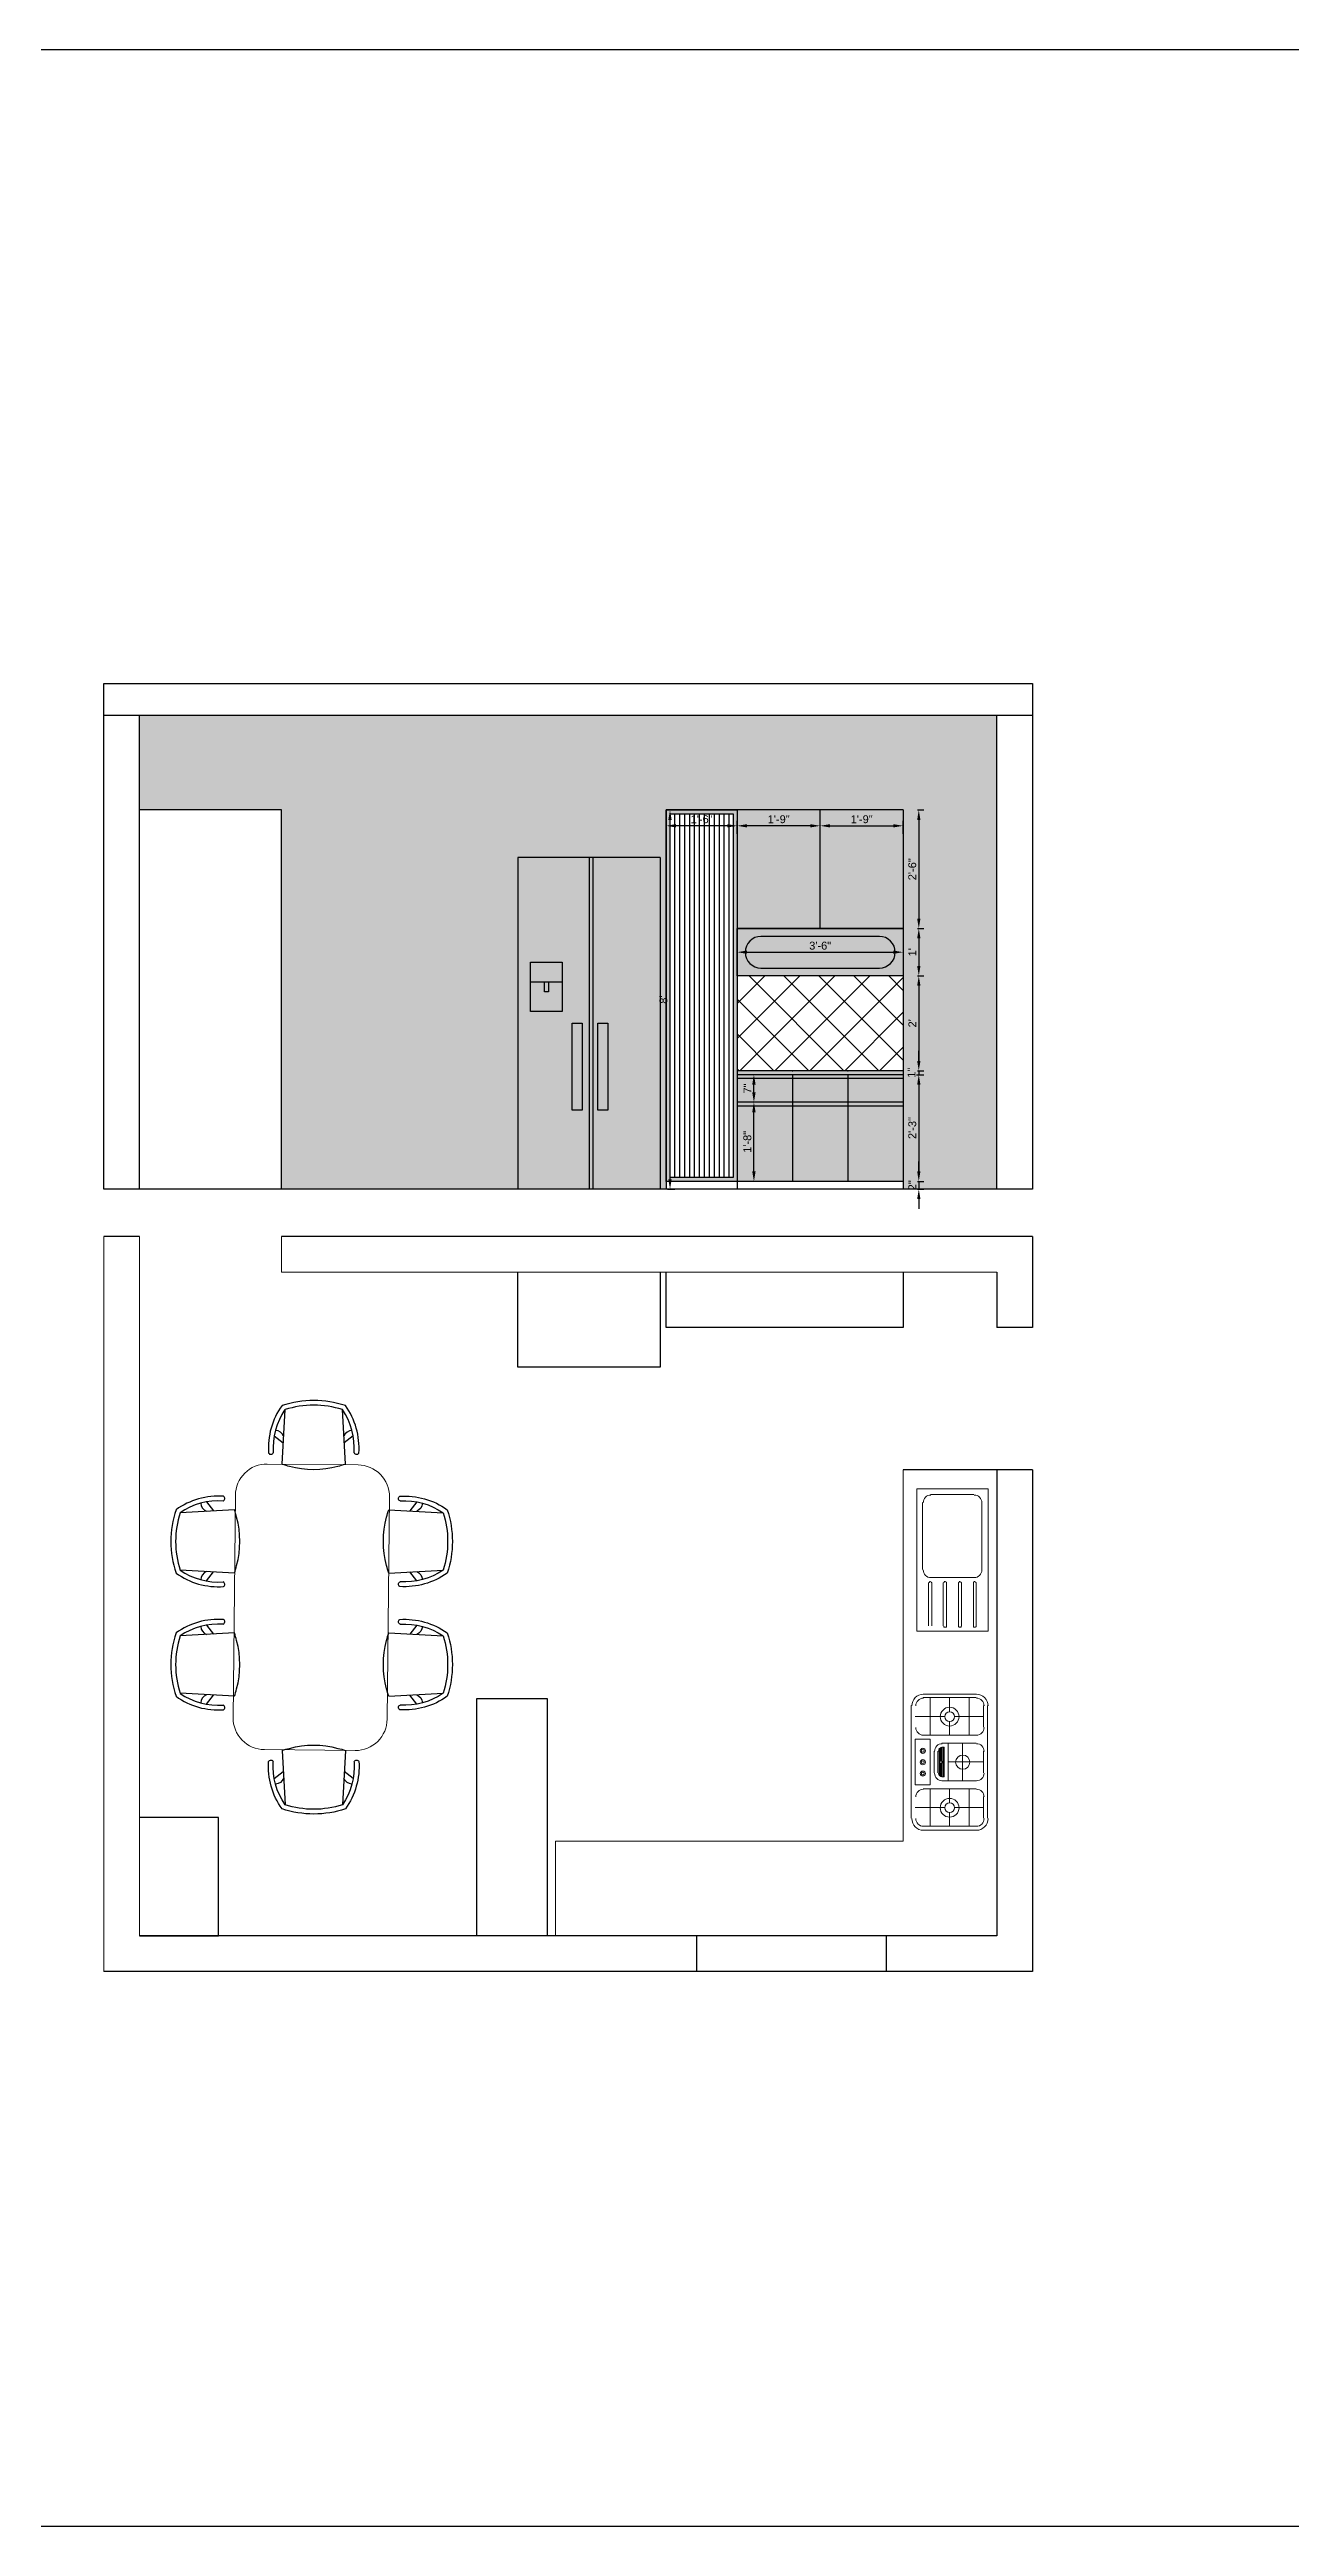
# Model space of a CAD drawing. Header units: inches. Extents: x 213 to 17763, y -4830 to 1802.
# Drawn here: x 16514 to 16828, y -2412 to -1784 of the extents above; entities that cross this region are included whole.
import ezdxf

# ---------------------------------------------------------------- set-up
doc = ezdxf.new("R2010")
doc.units = ezdxf.units.IN
doc.header["$MEASUREMENT"] = 0
doc.linetypes.add('ACAD_ISO02W100', pattern=[15, 12, -3])
doc.linetypes.add('AUDIT_D_060311083008-3', pattern=[0])
doc.layers.add('FUR', color=42, linetype='Continuous')
doc.layers.add('IEL-HATCH-002', color=7, linetype='Continuous')
doc.layers.add('PDF_Furniture', color=7, linetype='Continuous', true_color=0xdd8a6d)
doc.layers.add('PDF_SANITARY', color=7, linetype='Continuous', true_color=0x7f7f7f)
doc.layers.add('ROD', color=7, linetype='Continuous', lineweight=9)
doc.styles.get("Standard").update_dxf_attribs({"font": 'arial.ttf'})
doc.dimstyles.new('ISO-25', dxfattribs={"dimtxt": 4.5, "dimasz": 2.5, "dimexe": 1.25, "dimexo": 0.625, "dimtad": 1, "dimdec": 0, "dimlunit": 4, "dimtxsty": 'Standard', "dimcen": 2.5, "dimadec": 0, "dimazin": 0, "dimtfac": 1, "dimtdec": 0, "dimtmove": 0, "dimatfit": 3, "dimfxl": 1, "dimarcsym": 0})

# ---------------------------------------------------------------- blocks, each defined once
blk = doc.blocks.new('9iuygtfdx')
at = {"layer": 'PDF_SANITARY', "color": 254, "lineweight": 5}
for points in [[(8772.87, 1160.05), (8772.87, 1146.65)], [(8773.73, 1160.05), (8773.73, 1146.65)], [(8804.29, 1162.93), (8775.75, 1162.93)], [(8781.23, 1161.93), (8775.75, 1161.93)], [(8778.49, 1161.93), (8778.49, 1154.58)], [(8783.24, 1160.05), (8783.24, 1146.65)], [(8785.26, 1160.05), (8785.26, 1151.4)], [(8792.76, 1161.93), (8787.28, 1161.93)], [(8790.02, 1161.93), (8790.02, 1152.99)], [(8794.77, 1160.05), (8794.77, 1151.4)], [(8796.79, 1160.05), (8796.79, 1146.65)], [(8804.29, 1161.93), (8798.81, 1161.93)], [(8801.55, 1161.93), (8801.55, 1154.58)], [(8806.3, 1160.05), (8806.3, 1146.65)], [(8807.31, 1160.05), (8807.31, 1146.65)], [(8783.24, 1158.32), (8773.73, 1158.32)], [(8794.77, 1156.59), (8785.26, 1156.59)], [(8796.79, 1158.32), (8806.3, 1158.32)], [(8773.73, 1153.28), (8777.34, 1153.28)], [(8783.24, 1148.38), (8773.73, 1148.38)], [(8778.49, 1152.13), (8778.49, 1144.63)], [(8779.79, 1153.28), (8783.24, 1153.28)], [(8794.77, 1152.99), (8785.26, 1152.99)], [(8793.77, 1151.69), (8786.27, 1151.69)], [(8789.73, 1151.12), (8786.27, 1151.12)], [(8789.73, 1150.97), (8786.42, 1150.97)], [(8793.48, 1150.68), (8786.56, 1150.68)], [(8792.76, 1150.4), (8787.28, 1150.4)], [(8792.76, 1149.39), (8787.28, 1149.39)], [(8793.77, 1151.12), (8790.45, 1151.12)], [(8793.62, 1150.97), (8790.45, 1150.97)], [(8800.4, 1153.28), (8796.79, 1153.28)], [(8796.79, 1148.38), (8806.3, 1148.38)], [(8801.55, 1152.13), (8801.55, 1144.63)], [(8806.3, 1153.28), (8802.7, 1153.28)], [(8804.29, 1143.62), (8775.75, 1143.62)]]:
    blk.add_lwpolyline(points, dxfattribs=at)
for points in [[(8784.25, 1144.63), (8795.78, 1144.63), (8795.78, 1148.38), (8784.25, 1148.38)], [(8786.27, 1151.98), (8793.77, 1151.98), (8793.77, 1151.4), (8786.27, 1151.4)]]:
    blk.add_lwpolyline(points, close=True, dxfattribs=at)
for centre, radius in [((8778.56, 1153.35), 2.38), ((8778.56, 1153.35), 1.23), ((8790.09, 1156.67), 1.8), ((8801.62, 1153.35), 2.38), ((8801.62, 1153.35), 1.23), ((8790.09, 1151.19), 0.36), ((8787.21, 1146.58), 0.649), ((8787.21, 1146.58), 0.36), ((8790.09, 1146.58), 0.649), ((8790.09, 1146.58), 0.36), ((8792.97, 1146.58), 0.649), ((8792.97, 1146.58), 0.36)]:
    blk.add_circle(centre, radius, dxfattribs=at)
for centre, radius, start, end in [((8775.82, 1160.12), 2.95, 89.99999, 180.00001), ((8775.82, 1160.12), 1.95, 90.00002, 179.99998), ((8781.3, 1160.12), 1.95, 0.00002, 89.99998), ((8787.35, 1160.12), 1.95, 90.00002, 179.99998), ((8792.83, 1160.12), 1.95, 0.00002, 89.99998), ((8798.88, 1160.12), 1.95, 90.00002, 179.99998), ((8804.36, 1160.12), 2.95, 359.99999, 90.00001), ((8804.36, 1160.12), 1.95, 0.00002, 89.99998), ((8787.35, 1151.48), 1.95, 180.00002, 269.99998), ((8787.35, 1151.48), 0.937, 180.00001, 269.99999), ((8792.83, 1151.48), 0.937, 270.00001, 359.99999), ((8792.83, 1151.48), 1.95, 270.00002, 359.99998), ((8775.82, 1146.72), 2.95, 179.99999, 270.00001), ((8775.82, 1146.72), 1.95, 180.00002, 269.99998), ((8781.3, 1146.72), 1.95, 270.00002, 359.99998), ((8798.88, 1146.72), 1.95, 180.00002, 269.99998), ((8804.36, 1146.72), 2.95, 269.99999, 0.00001), ((8804.36, 1146.72), 1.95, 270.00002, 359.99998)]:
    blk.add_arc(centre, radius, start, end, dxfattribs=at)
blk = doc.blocks.new('*D1090')
at = {"color": 0, "linetype": 'ACAD_ISO02W100', "lineweight": -2, "transparency": 16777216}
for p, q in [((16688.27, -1983), (16688.27, -1979.75)), ((16709.27, -1983), (16709.27, -1979.75))]:
    blk.add_line(p, q, dxfattribs=at)
at = {"color": 0, "linetype": 'AUDIT_D_060311083008-3', "lineweight": -2, "transparency": 16777216}
blk.add_line((16706.77, -1981), (16690.77, -1981), dxfattribs=at)
at = {"color": 0, "transparency": 16777216}
for points in [[(16690.77, -1980.58), (16690.77, -1981.42), (16688.27, -1981)], [(16706.77, -1980.58), (16706.77, -1981.42), (16709.27, -1981)]]:
    blk.add_solid(points, dxfattribs=at)
at = {"layer": 'Defpoints', "color": 0, "transparency": 16777216}
for p in [(16688.27, -1981), (16688.27, -1986.99), (16709.27, -1986.99)]:
    blk.add_point(p, dxfattribs=at)
at = {"color": 0, "lineweight": 5, "transparency": 16777216, "insert": (16698.77, -1979.35), "char_height": 2, "attachment_point": 5}
blk.add_mtext('1\'-9"', dxfattribs=at)
blk = doc.blocks.new('*D1091')
at = {"color": 0, "linetype": 'ACAD_ISO02W100', "lineweight": -2, "transparency": 16777216}
for p, q in [((16709.27, -1983), (16709.27, -1979.75)), ((16730.27, -1983), (16730.27, -1979.75))]:
    blk.add_line(p, q, dxfattribs=at)
at = {"color": 0, "linetype": 'AUDIT_D_060311083008-3', "lineweight": -2, "transparency": 16777216}
blk.add_line((16711.77, -1981), (16727.77, -1981), dxfattribs=at)
at = {"color": 0, "transparency": 16777216}
for points in [[(16711.77, -1980.58), (16711.77, -1981.42), (16709.27, -1981)], [(16727.77, -1980.58), (16727.77, -1981.42), (16730.27, -1981)]]:
    blk.add_solid(points, dxfattribs=at)
at = {"layer": 'Defpoints', "color": 0, "transparency": 16777216}
for p in [(16730.27, -1981), (16709.27, -1986.99), (16730.27, -1986.99)]:
    blk.add_point(p, dxfattribs=at)
at = {"color": 0, "lineweight": 5, "transparency": 16777216, "insert": (16719.77, -1979.35), "char_height": 2, "attachment_point": 5}
blk.add_mtext('1\'-9"', dxfattribs=at)
blk = doc.blocks.new('*D1092')
at = {"color": 0, "linetype": 'ACAD_ISO02W100', "lineweight": -2, "transparency": 16777216}
for p, q in [((16733.89, -1977), (16735.47, -1977)), ((16733.89, -2007), (16735.47, -2007))]:
    blk.add_line(p, q, dxfattribs=at)
at = {"color": 0, "linetype": 'AUDIT_D_060311083008-3', "lineweight": -2, "transparency": 16777216}
blk.add_line((16734.22, -1979.5), (16734.22, -2004.5), dxfattribs=at)
at = {"color": 0, "transparency": 16777216}
for points in [[(16733.81, -1979.5), (16734.64, -1979.5), (16734.22, -1977)], [(16733.81, -2004.5), (16734.64, -2004.5), (16734.22, -2007)]]:
    blk.add_solid(points, dxfattribs=at)
at = {"layer": 'Defpoints', "color": 0, "transparency": 16777216}
for p in [(16733.27, -1977), (16733.27, -2007), (16734.22, -2007)]:
    blk.add_point(p, dxfattribs=at)
at = {"color": 0, "lineweight": 5, "transparency": 16777216, "insert": (16732.58, -1992), "char_height": 2, "attachment_point": 5, "rotation": 90}
blk.add_mtext('2\'-6"', dxfattribs=at)
blk = doc.blocks.new('*D1093')
at = {"color": 0, "linetype": 'ACAD_ISO02W100', "lineweight": -2, "transparency": 16777216}
for p, q in [((16733.89, -2007), (16735.47, -2007)), ((16733.89, -2019), (16735.47, -2019))]:
    blk.add_line(p, q, dxfattribs=at)
at = {"color": 0, "linetype": 'AUDIT_D_060311083008-3', "lineweight": -2, "transparency": 16777216}
blk.add_line((16734.22, -2009.5), (16734.22, -2016.5), dxfattribs=at)
at = {"color": 0, "transparency": 16777216}
for points in [[(16733.81, -2009.5), (16734.64, -2009.5), (16734.22, -2007)], [(16733.81, -2016.5), (16734.64, -2016.5), (16734.22, -2019)]]:
    blk.add_solid(points, dxfattribs=at)
at = {"layer": 'Defpoints', "color": 0, "transparency": 16777216}
for p in [(16733.27, -2007), (16733.27, -2019), (16734.22, -2019)]:
    blk.add_point(p, dxfattribs=at)
at = {"color": 0, "lineweight": 5, "transparency": 16777216, "insert": (16732.59, -2013), "char_height": 2, "attachment_point": 5, "rotation": 90}
blk.add_mtext("1'", dxfattribs=at)
blk = doc.blocks.new('*D1094')
at = {"color": 0, "linetype": 'ACAD_ISO02W100', "lineweight": -2, "transparency": 16777216}
for p, q in [((16733.89, -2019), (16735.47, -2019)), ((16733.89, -2043), (16735.47, -2043))]:
    blk.add_line(p, q, dxfattribs=at)
at = {"color": 0, "linetype": 'AUDIT_D_060311083008-3', "lineweight": -2, "transparency": 16777216}
blk.add_line((16734.22, -2021.5), (16734.22, -2040.5), dxfattribs=at)
at = {"color": 0, "transparency": 16777216}
for points in [[(16733.81, -2021.5), (16734.64, -2021.5), (16734.22, -2019)], [(16733.81, -2040.5), (16734.64, -2040.5), (16734.22, -2043)]]:
    blk.add_solid(points, dxfattribs=at)
at = {"layer": 'Defpoints', "color": 0, "transparency": 16777216}
for p in [(16733.27, -2019), (16733.27, -2043), (16734.22, -2043)]:
    blk.add_point(p, dxfattribs=at)
at = {"color": 0, "lineweight": 5, "transparency": 16777216, "insert": (16732.59, -2031), "char_height": 2, "attachment_point": 5, "rotation": 90}
blk.add_mtext("2'", dxfattribs=at)
blk = doc.blocks.new('*D1095')
at = {"color": 0, "linetype": 'ACAD_ISO02W100', "lineweight": -2, "transparency": 16777216}
for p, q in [((16733.63, -2044), (16735.47, -2044)), ((16733.89, -2043), (16735.47, -2043))]:
    blk.add_line(p, q, dxfattribs=at)
at = {"color": 0, "linetype": 'AUDIT_D_060311083008-3', "lineweight": -2, "transparency": 16777216}
for p, q in [((16734.22, -2040.5), (16734.22, -2038)), ((16734.22, -2043), (16734.22, -2044)), ((16734.22, -2046.5), (16734.22, -2049))]:
    blk.add_line(p, q, dxfattribs=at)
at = {"color": 0, "transparency": 16777216}
for points in [[(16733.81, -2040.5), (16734.64, -2040.5), (16734.22, -2043)], [(16733.81, -2046.5), (16734.64, -2046.5), (16734.22, -2044)]]:
    blk.add_solid(points, dxfattribs=at)
at = {"layer": 'Defpoints', "color": 0, "transparency": 16777216}
for p in [(16733, -2044), (16733.27, -2043), (16734.22, -2044)]:
    blk.add_point(p, dxfattribs=at)
at = {"color": 0, "lineweight": 5, "transparency": 16777216, "insert": (16732.37, -2043.5), "char_height": 2, "attachment_point": 5, "rotation": 90}
blk.add_mtext('1"', dxfattribs=at)
blk = doc.blocks.new('*D1096')
at = {"color": 0, "linetype": 'ACAD_ISO02W100', "lineweight": -2, "transparency": 16777216}
for p, q in [((16733.63, -2044), (16735.47, -2044)), ((16733.89, -2071), (16735.47, -2071))]:
    blk.add_line(p, q, dxfattribs=at)
at = {"color": 0, "linetype": 'AUDIT_D_060311083008-3', "lineweight": -2, "transparency": 16777216}
blk.add_line((16734.22, -2046.5), (16734.22, -2068.5), dxfattribs=at)
at = {"color": 0, "transparency": 16777216}
for points in [[(16733.81, -2046.5), (16734.64, -2046.5), (16734.22, -2044)], [(16733.81, -2068.5), (16734.64, -2068.5), (16734.22, -2071)]]:
    blk.add_solid(points, dxfattribs=at)
at = {"layer": 'Defpoints', "color": 0, "transparency": 16777216}
for p in [(16733, -2044), (16733.27, -2071), (16734.22, -2071)]:
    blk.add_point(p, dxfattribs=at)
at = {"color": 0, "lineweight": 5, "transparency": 16777216, "insert": (16732.58, -2057.5), "char_height": 2, "attachment_point": 5, "rotation": 90}
blk.add_mtext('2\'-3"', dxfattribs=at)
blk = doc.blocks.new('*D1097')
at = {"color": 0, "linetype": 'AUDIT_D_060311083008-3', "lineweight": -2, "transparency": 16777216}
for p, q in [((16734.22, -2068.5), (16734.22, -2066)), ((16734.22, -2071), (16734.22, -2073)), ((16734.22, -2075.5), (16734.22, -2078))]:
    blk.add_line(p, q, dxfattribs=at)
at = {"color": 0, "linetype": 'ACAD_ISO02W100', "lineweight": -2, "transparency": 16777216}
for p, q in [((16733.89, -2071), (16735.47, -2071)), ((16733.89, -2073), (16735.47, -2073))]:
    blk.add_line(p, q, dxfattribs=at)
at = {"color": 0, "transparency": 16777216}
for points in [[(16733.81, -2068.5), (16734.64, -2068.5), (16734.22, -2071)], [(16733.81, -2075.5), (16734.64, -2075.5), (16734.22, -2073)]]:
    blk.add_solid(points, dxfattribs=at)
at = {"layer": 'Defpoints', "color": 0, "transparency": 16777216}
for p in [(16733.27, -2071), (16733.27, -2073), (16734.22, -2073)]:
    blk.add_point(p, dxfattribs=at)
at = {"color": 0, "lineweight": 5, "transparency": 16777216, "insert": (16732.59, -2072), "char_height": 2, "attachment_point": 5, "rotation": 90}
blk.add_mtext('2"', dxfattribs=at)
blk = doc.blocks.new('*D1098')
at = {"color": 0, "linetype": 'ACAD_ISO02W100', "lineweight": -2, "transparency": 16777216}
for p, q in [((16670.27, -1983), (16670.27, -1979.75)), ((16688.27, -1981), (16688.27, -1979.75))]:
    blk.add_line(p, q, dxfattribs=at)
at = {"color": 0, "linetype": 'AUDIT_D_060311083008-3', "lineweight": -2, "transparency": 16777216}
blk.add_line((16685.77, -1981), (16672.77, -1981), dxfattribs=at)
at = {"color": 0, "transparency": 16777216}
for points in [[(16672.77, -1980.58), (16672.77, -1981.42), (16670.27, -1981)], [(16685.77, -1980.58), (16685.77, -1981.42), (16688.27, -1981)]]:
    blk.add_solid(points, dxfattribs=at)
at = {"layer": 'Defpoints', "color": 0, "transparency": 16777216}
for p in [(16670.27, -1981), (16670.27, -1986.99), (16688.27, -1981.37)]:
    blk.add_point(p, dxfattribs=at)
at = {"color": 0, "lineweight": 5, "transparency": 16777216, "insert": (16679.27, -1979.35), "char_height": 2, "attachment_point": 5}
blk.add_mtext('1\'-6"', dxfattribs=at)
blk = doc.blocks.new('*D1099')
at = {"color": 0, "linetype": 'ACAD_ISO02W100', "lineweight": -2, "transparency": 16777216}
for p, q in [((16694.5, -2051), (16691.25, -2051)), ((16694.5, -2071), (16691.25, -2071))]:
    blk.add_line(p, q, dxfattribs=at)
at = {"color": 0, "linetype": 'AUDIT_D_060311083008-3', "lineweight": -2, "transparency": 16777216}
blk.add_line((16692.5, -2068.5), (16692.5, -2053.5), dxfattribs=at)
at = {"color": 0, "transparency": 16777216}
for points in [[(16692.08, -2053.5), (16692.92, -2053.5), (16692.5, -2051)], [(16692.08, -2068.5), (16692.92, -2068.5), (16692.5, -2071)]]:
    blk.add_solid(points, dxfattribs=at)
at = {"layer": 'Defpoints', "color": 0, "transparency": 16777216}
for p in [(16692.5, -2051), (16697, -2051), (16698.42, -2071)]:
    blk.add_point(p, dxfattribs=at)
at = {"color": 0, "lineweight": 5, "transparency": 16777216, "insert": (16690.85, -2061), "char_height": 2, "attachment_point": 5, "rotation": 90}
blk.add_mtext('1\'-8"', dxfattribs=at)
blk = doc.blocks.new('*D1101')
at = {"color": 0, "linetype": 'ACAD_ISO02W100', "lineweight": -2, "transparency": 16777216}
for p, q in [((16692.5, -2044), (16691.25, -2044)), ((16694.5, -2051), (16691.25, -2051))]:
    blk.add_line(p, q, dxfattribs=at)
at = {"color": 0, "linetype": 'AUDIT_D_060311083008-3', "lineweight": -2, "transparency": 16777216}
blk.add_line((16692.5, -2048.5), (16692.5, -2046.5), dxfattribs=at)
at = {"color": 0, "transparency": 16777216}
for points in [[(16692.08, -2046.5), (16692.92, -2046.5), (16692.5, -2044)], [(16692.08, -2048.5), (16692.92, -2048.5), (16692.5, -2051)]]:
    blk.add_solid(points, dxfattribs=at)
at = {"layer": 'Defpoints', "color": 0, "transparency": 16777216}
for p in [(16692.5, -2044), (16693, -2044), (16697, -2051)]:
    blk.add_point(p, dxfattribs=at)
at = {"color": 0, "transparency": 16777216, "insert": (16690.87, -2047.5), "char_height": 2, "attachment_point": 5, "rotation": 90}
blk.add_mtext('7"', dxfattribs=at)
blk = doc.blocks.new('*D1100')
at = {"color": 0, "linetype": 'ACAD_ISO02W100', "lineweight": -2, "transparency": 16777216}
for p, q in [((16671.13, -1977), (16672.52, -1977)), ((16670.63, -2073), (16672.52, -2073))]:
    blk.add_line(p, q, dxfattribs=at)
at = {"color": 0, "linetype": 'AUDIT_D_060311083008-3', "lineweight": -2, "transparency": 16777216}
blk.add_line((16671.27, -2070.5), (16671.27, -1979.5), dxfattribs=at)
at = {"color": 0, "transparency": 16777216}
for points in [[(16670.85, -1979.5), (16671.68, -1979.5), (16671.27, -1977)], [(16670.85, -2070.5), (16671.68, -2070.5), (16671.27, -2073)]]:
    blk.add_solid(points, dxfattribs=at)
at = {"layer": 'Defpoints', "color": 0, "transparency": 16777216}
for p in [(16670.5, -1977), (16671.27, -1977), (16670, -2073)]:
    blk.add_point(p, dxfattribs=at)
at = {"color": 0, "lineweight": 5, "transparency": 16777216, "insert": (16669.62, -2025), "char_height": 2, "attachment_point": 5, "rotation": 90}
blk.add_mtext("8'", dxfattribs=at)
blk = doc.blocks.new('*D1102')
at = {"color": 0, "linetype": 'ACAD_ISO02W100', "lineweight": -2, "transparency": 16777216}
for p, q in [((16688.27, -2011), (16688.27, -2014.25)), ((16730.27, -2011), (16730.27, -2014.25))]:
    blk.add_line(p, q, dxfattribs=at)
at = {"color": 0, "linetype": 'AUDIT_D_060311083008-3', "lineweight": -2, "transparency": 16777216}
blk.add_line((16690.77, -2013), (16727.77, -2013), dxfattribs=at)
at = {"color": 0, "transparency": 16777216}
for points in [[(16690.77, -2012.58), (16690.77, -2013.42), (16688.27, -2013)], [(16727.77, -2012.58), (16727.77, -2013.42), (16730.27, -2013)]]:
    blk.add_solid(points, dxfattribs=at)
at = {"layer": 'Defpoints', "color": 0, "transparency": 16777216}
for p in [(16688.27, -2007), (16730.27, -2007), (16730.27, -2013)]:
    blk.add_point(p, dxfattribs=at)
at = {"color": 0, "lineweight": 5, "transparency": 16777216, "insert": (16709.27, -2011.35), "char_height": 2, "attachment_point": 5}
blk.add_mtext('3\'-6"', dxfattribs=at)
blk = doc.blocks.new('w4g')
at = {"color": 251, "true_color": 0x636466}
for p, q in [((4304.04, 557.07), (4321.24, 556.13)), ((4312.93, 559.54), (4310.73, 556.71)), ((4304.04, 537.07), (4321.24, 538.02)), ((4312.93, 534.6), (4310.73, 537.44))]:
    blk.add_line(p, q, dxfattribs=at)
blk.add_lwpolyline([(4304.04, 557.07, 0.018252), (4303.4, 554.71, 0.135495), (4303.4, 539.43, 0.018252), (4304.04, 537.07)], format="xyb", dxfattribs=at)
for centre, radius, start, end in [((4308.01, 560.61), 0.87, 124.45264, 243.49038), ((4309.11, 538.4), 22.99, 54.33433, 93.97151), ((4309.11, 538.4), 21.49, 55.61871, 93.97151), ((4311.85, 559.24), 2.84, 291.40042, 358.20713), ((4292.93, 547.07), 29.72, 342.25755, 17.74245), ((4292.93, 547.07), 31.22, 341.32046, 18.67954), ((4308.01, 533.53), 0.87, 116.50962, 235.54736), ((4309.11, 555.75), 22.99, 266.02849, 305.66567), ((4309.11, 555.75), 21.49, 266.02849, 304.38129), ((4311.85, 534.91), 2.84, 1.79287, 68.59958)]:
    blk.add_arc(centre, radius, start, end, dxfattribs=at)

msp = doc.modelspace()

# ---------------------------------------------------------------- hatches: boundary and pattern name
at = {"layer": 'IEL-HATCH-002', "true_color": 0xefefe8, "transparency": 33554687}
h = msp.add_hatch(color=7, dxfattribs=at)
h.dxf.hatch_style = 1
h.paths.add_polyline_path([(16632.77, -1989), (16668.77, -1989), (16668.77, -2073), (16670.27, -2073), (16670.27, -1977), (16688.27, -1977), (16730.27, -1977), (16730.27, -2019), (16730.27, -2043), (16730.27, -2073), (16754, -2073), (16754, -1953), (16537, -1953), (16537, -1977), (16573, -1977), (16573, -2073), (16632.77, -2073)])
at = {"layer": 'IEL-HATCH-002', "true_color": 0x939598, "transparency": 33554687}
h = msp.add_hatch(color=252, dxfattribs=at)
h.dxf.hatch_style = 1
h.paths.add_polyline_path([(16688.27, -1977), (16670.27, -1977), (16670.27, -2071), (16688.27, -2071)])
h.paths.add_polyline_path([(16687.27, -1978), (16687.27, -2070), (16671.27, -2070), (16671.27, -1978)], flags=16)
h = msp.add_hatch(dxfattribs=at)
h.set_pattern_fill('ANSI31', color=252, scale=10, angle=45)
h.paths.add_polyline_path([(16687.27, -1978), (16671.27, -1978), (16671.27, -2070), (16687.27, -2070)])
at = {"layer": 'IEL-HATCH-002', "true_color": 0xd5bdae, "transparency": 33554687}
h = msp.add_hatch(color=9, dxfattribs=at)
h.dxf.hatch_style = 1
h.paths.add_polyline_path([(16730.27, -1977), (16709.27, -1977), (16709.27, -2007), (16730.27, -2007)])
h.paths.add_polyline_path([(16709.27, -1977), (16688.27, -1977), (16688.27, -2007), (16709.27, -2007)])
h.paths.add_polyline_path([(16716.27, -2045), (16702.27, -2045), (16702.27, -2051), (16716.27, -2051)])
h.paths.add_polyline_path([(16702.27, -2045), (16688.27, -2045), (16688.27, -2051), (16702.27, -2051)])
h.paths.add_polyline_path([(16730.27, -2045), (16716.27, -2045), (16716.27, -2051), (16730.27, -2051)])
h.paths.add_polyline_path([(16730.27, -2052), (16716.27, -2052), (16716.27, -2071), (16730.27, -2071)])
h.paths.add_polyline_path([(16716.27, -2052), (16702.27, -2052), (16702.27, -2071), (16716.27, -2071)])
h.paths.add_polyline_path([(16702.27, -2052), (16688.27, -2052), (16688.27, -2071), (16702.27, -2071)])
at = {"layer": 'IEL-HATCH-002', "transparency": 33554687}
h = msp.add_hatch(color=256, dxfattribs=at)
h.dxf.hatch_style = 1
h.set_gradient(color1=(255, 255, 255), color2=(147, 149, 152), name='INVCYLINDER')
h.paths.add_polyline_path([(16668.77, -1989), (16651.77, -1989), (16651.77, -2073), (16668.77, -2073)])
h.paths.add_polyline_path([(16655.5, -2031), (16655.5, -2053), (16653, -2053), (16653, -2031)], flags=16)
h.paths.add_polyline_path([(16650.77, -1989), (16632.77, -1989), (16632.77, -2073), (16650.77, -2073)])
h.paths.add_polyline_path([(16644, -2015.5), (16644, -2028), (16636, -2028), (16636, -2015.5)], flags=16)
h.paths.add_polyline_path([(16640.5, -2020.5), (16640.5, -2023), (16639.5, -2023), (16639.5, -2020.5)], flags=0)
h.paths.add_polyline_path([(16646.5, -2031), (16649, -2031), (16649, -2053), (16646.5, -2053)], flags=16)
at = {"layer": 'IEL-HATCH-002', "true_color": 0x939598, "transparency": 33554687}
h = msp.add_hatch(color=252, dxfattribs=at)
h.dxf.hatch_style = 1
h.paths.add_polyline_path([(16649, -2031), (16646.5, -2031), (16646.5, -2053), (16649, -2053)])
h.paths.add_polyline_path([(16655.5, -2031), (16653, -2031), (16653, -2053), (16655.5, -2053)])
h.paths.add_polyline_path([(16651.77, -1989), (16650.77, -1989), (16650.77, -2073), (16651.77, -2073)])
h.paths.add_polyline_path([(16644, -2020.5), (16640.5, -2020.5), (16640.5, -2023), (16639.5, -2023), (16639.5, -2020.5), (16636, -2020.5), (16636, -2028), (16644, -2028)])
h.paths.add_polyline_path([(16644, -2015.5), (16636, -2015.5), (16636, -2020.5), (16644, -2020.5)])
h.paths.add_polyline_path([(16640.5, -2020.5), (16639.5, -2020.5), (16639.5, -2023), (16640.5, -2023)], flags=17)
at = {"layer": 'IEL-HATCH-002', "true_color": 0xbd977f, "transparency": 33554687}
h = msp.add_hatch(color=33, dxfattribs=at)
h.dxf.hatch_style = 1
h.paths.add_polyline_path([(16730.27, -2007), (16688.27, -2007), (16688.27, -2019), (16730.27, -2019)])
h.paths.add_polyline_path([(16724.27, -2017), (16694.27, -2017, -1), (16694.27, -2009), (16724.27, -2009, -1)], flags=16)
h = msp.add_hatch(color=33, dxfattribs=at)
h.dxf.hatch_style = 1
h.paths.add_polyline_path([(16724.27, -2009), (16694.27, -2009, 1), (16694.27, -2017), (16724.27, -2017, 1)])
at = {"layer": 'IEL-HATCH-002', "true_color": 0xc7c8ca, "transparency": 33554687}
h = msp.add_hatch(dxfattribs=at)
h.set_pattern_fill('ANSI37', color=9, scale=50)
h.set_pattern_definition([(45, (-732.5, 7.5), (-4.4194174, 4.4194174), []), (135, (-732.5, 7.5), (-4.4194174, -4.4194174), [])])
h.paths.add_polyline_path([(16730.27, -2019), (16688.27, -2019), (16688.27, -2043), (16730.27, -2043)])
at = {"layer": 'IEL-HATCH-002', "true_color": 0x636466, "transparency": 33554687}
h = msp.add_hatch(color=251, dxfattribs=at)
h.dxf.hatch_style = 1
h.paths.add_polyline_path([(16730.27, -2043), (16688.27, -2043), (16688.27, -2044), (16730.27, -2044)])
at = {"layer": 'IEL-HATCH-002', "true_color": 0xbd977f, "transparency": 33554687}
h = msp.add_hatch(color=33, dxfattribs=at)
h.dxf.hatch_style = 1
h.paths.add_polyline_path([(16702.27, -2044), (16688.27, -2044), (16688.27, -2045), (16702.27, -2045)])
h.paths.add_polyline_path([(16716.27, -2044), (16702.27, -2044), (16702.27, -2045), (16716.27, -2045)])
h.paths.add_polyline_path([(16730.27, -2044), (16716.27, -2044), (16716.27, -2045), (16730.27, -2045)])
h.paths.add_polyline_path([(16730.27, -2051), (16716.27, -2051), (16716.27, -2052), (16730.27, -2052)])
h.paths.add_polyline_path([(16716.27, -2051), (16702.27, -2051), (16702.27, -2052), (16716.27, -2052)])
h.paths.add_polyline_path([(16702.27, -2051), (16688.27, -2051), (16688.27, -2052), (16702.27, -2052)])

# ---------------------------------------------------------------- linework, layer by layer
for p, q in [((16528, -1945), (16763, -1945)), ((16528, -2073), (16528, -1945)), ((16763, -1945), (16763, -2073)), ((16528, -1953), (16763, -1953)), ((16537, -2073), (16537, -1953)), ((16754, -2073), (16754, -1953)), ((16573, -1977), (16537, -1977)), ((16573, -2073), (16573, -1977)), ((16730.27, -1977), (16670.27, -1977)), ((16670.27, -1977), (16670.27, -2073)), ((16688.27, -1977), (16688.27, -2073)), ((16709.27, -2007), (16709.27, -1977)), ((16730.27, -1977), (16730.27, -2019)), ((16668.77, -1989), (16632.77, -1989)), ((16632.77, -1989), (16632.77, -2073)), ((16650.77, -1989), (16650.77, -2073)), ((16651.77, -1989), (16651.77, -2073)), ((16668.77, -1989), (16668.77, -2073)), ((16730.27, -2007), (16688.27, -2007)), ((16636, -2020.5), (16644, -2020.5)), ((16730.27, -2019), (16688.27, -2019)), ((16730.27, -2019), (16730.27, -2043)), ((16730.27, -2043), (16688.27, -2043)), ((16730.27, -2044), (16688.27, -2044)), ((16702.27, -2044), (16702.27, -2071)), ((16716.27, -2044), (16716.27, -2071)), ((16730.27, -2043), (16730.27, -2073)), ((16730.27, -2045), (16688.27, -2045)), ((16730.27, -2051), (16688.27, -2051)), ((16730.27, -2052), (16688.27, -2052)), ((16763, -2073), (16528, -2073)), ((16730.27, -2071), (16688.27, -2071)), ((16537, -2085), (16528, -2085)), ((16763, -2085), (16573, -2085)), ((16763, -2085), (16763, -2108)), ((16754, -2094), (16754, -2108)), ((16763, -2108), (16754, -2108)), ((16763, -2144), (16730.27, -2144)), ((16754, -2144), (16754, -2262)), ((16763, -2144), (16763, -2271)), ((16640.27, -2202), (16622.27, -2202)), ((16622.27, -2202), (16622.27, -2262)), ((16640.27, -2262), (16640.27, -2202)), ((16557, -2232), (16537, -2232)), ((16557, -2262), (16557, -2232)), ((16754, -2262), (16537, -2262)), ((16537, -2262), (16557, -2262)), ((16678, -2262), (16678, -2271)), ((16726, -2262), (16726, -2271)), ((16754, -2262), (16754, -2262)), ((16763, -2271), (16528, -2271))]:
    msp.add_line(p, q)
for points in [[(15830, -1784.5), (17203.38, -1784.5), (17203.38, -2411.5), (15830, -2411.5)], [(16670.27, -1977), (16688.27, -1977), (16688.27, -2071), (16670.27, -2071)], [(16671.27, -1978), (16687.27, -1978), (16687.27, -2070), (16671.27, -2070)], [(16688.27, -2007), (16730.27, -2007), (16730.27, -2019), (16688.27, -2019)], [(16636, -2015.5), (16644, -2015.5), (16644, -2028), (16636, -2028)], [(16639.5, -2020.5), (16640.5, -2020.5), (16640.5, -2023), (16639.5, -2023)], [(16646.5, -2031), (16649, -2031), (16649, -2053), (16646.5, -2053)], [(16653, -2031), (16655.5, -2031), (16655.5, -2053), (16653, -2053)]]:
    msp.add_lwpolyline(points, close=True)
msp.add_lwpolyline([(16694.27, -2009, 1), (16694.27, -2017), (16724.27, -2017, 1), (16724.27, -2009)], format="xyb", close=True)
at = {"lineweight": 5}
for points in [[(16573, -2094), (16754, -2094), (16754, -2108)], [(16754, -2144), (16754, -2262), (16640.27, -2262)]]:
    msp.add_lwpolyline(points, dxfattribs=at)
for points in [[(16668.77, -2094), (16668.77, -2118), (16632.77, -2118), (16632.77, -2094)], [(16730.27, -2094), (16730.27, -2108), (16670.27, -2108), (16670.27, -2094)]]:
    msp.add_lwpolyline(points)
for p in [(16702.27, -2043), (16716.27, -2043)]:
    msp.add_point(p)
at = {"layer": 'FUR', "color": 252, "lineweight": 0, "ltscale": 0.25}
msp.add_lwpolyline([(16600.28, -2150.86, 0.414214), (16592.35, -2142.79), (16569.35, -2142.56, 0.414214), (16561.28, -2150.49), (16560.7, -2206.77, 0.414214), (16568.63, -2214.84), (16591.63, -2215.07, 0.414214), (16599.7, -2207.14)], format="xyb", close=True, dxfattribs=at)
at = {"layer": 'PDF_Furniture', "color": 254, "lineweight": 5}
for points in [[(16735.2, -2148.82), (16733.76, -2148.82), (16751.77, -2148.82), (16751.77, -2184.85), (16733.76, -2184.85), (16733.76, -2183.84)], [(16733.76, -2184.85), (16733.76, -2148.82)], [(16748.17, -2150.26), (16737.22, -2150.26)], [(16735.2, -2169.29), (16735.2, -2152.28)], [(16750.19, -2169.29), (16750.19, -2152.28)], [(16736.64, -2183.56), (16736.64, -2172.6)], [(16736.93, -2172.31), (16737.22, -2172.31)], [(16737.22, -2171.3), (16748.17, -2171.3)], [(16737.51, -2183.56), (16737.51, -2172.6)], [(16740.39, -2183.56), (16740.39, -2172.6)], [(16740.68, -2172.31), (16740.97, -2172.31)], [(16741.25, -2183.56), (16741.25, -2172.6)], [(16744.28, -2183.56), (16744.28, -2172.6)], [(16744.42, -2172.31), (16744.71, -2172.31)], [(16745, -2183.56), (16745, -2172.6)], [(16748.03, -2183.56), (16748.03, -2172.6)], [(16748.17, -2172.31), (16748.46, -2172.31)], [(16748.75, -2183.56), (16748.75, -2172.6)], [(16740.68, -2183.84), (16740.97, -2183.84)], [(16744.42, -2183.84), (16744.71, -2183.84)], [(16748.17, -2183.84), (16748.46, -2183.84)]]:
    msp.add_lwpolyline(points, dxfattribs=at)
for centre, radius, start, end in [((16737.29, -2152.35), 1.95, 90.00002, 179.99998), ((16748.24, -2152.35), 1.95, 0.00002, 89.99998), ((16737.29, -2169.36), 1.95, 180.00002, 269.99998), ((16748.24, -2169.36), 1.95, 270.00002, 359.99998), ((16737, -2172.67), 0.216, 89.99986, 180.00014), ((16737.29, -2172.67), 0.216, 359.99986, 90.00014), ((16740.75, -2172.67), 0.216, 89.99986, 180.00014), ((16741.04, -2172.67), 0.216, 359.99986, 90.00014), ((16744.5, -2172.67), 0.216, 89.99986, 180.00014), ((16744.78, -2172.67), 0.216, 359.99986, 90.00014), ((16748.24, -2172.67), 0.216, 89.99986, 180.00014), ((16748.53, -2172.67), 0.216, 359.99986, 90.00014), ((16740.75, -2183.63), 0.216, 179.99986, 270.00014), ((16741.04, -2183.63), 0.216, 269.99986, 0.00014), ((16744.5, -2183.63), 0.216, 179.99986, 270.00014), ((16744.78, -2183.63), 0.216, 269.99986, 0.00014), ((16748.24, -2183.63), 0.216, 179.99986, 270.00014), ((16748.53, -2183.63), 0.216, 269.99986, 0.00014)]:
    msp.add_arc(centre, radius, start, end, dxfattribs=at)
at = {"layer": 'ROD'}
for p, q in [((16528, -2085), (16528, -2271)), ((16537, -2091), (16537, -2085)), ((16573, -2094), (16573, -2085)), ((16537, -2262), (16537, -2091))]:
    msp.add_line(p, q, dxfattribs=at)
at = {"layer": 'ROD', "color": 254, "lineweight": 5}
for p, q in [((16730.27, -2144), (16730.27, -2238)), ((16730.27, -2238), (16642.27, -2238))]:
    msp.add_line(p, q, dxfattribs=at)
msp.add_lwpolyline([(16642.27, -2238), (16642.27, -2262)], dxfattribs=at)

# ---------------------------------------------------------------- block references
at = {"yscale": 0.8014730839968042, "zscale": 0.8014730839968042}
for p, xscale, rotation in [((17019.57, -5592.15), 0.8014730839968042, 90), ((20010.65, -1723.69), 0.8014730839968042, 180), ((13150.51, -1723.68), -0.8014730839968042, 180), ((20010.65, -1754.88), 0.8014730839968042, 180), ((13150.51, -1754.87), -0.8014730839968042, 180), ((17019.58, 1234.53), -0.8014730839968042, 90)]:
    msp.add_blockref('w4g', p, dxfattribs=dict(at, xscale=xscale, rotation=rotation))
at = {"color": 254, "lineweight": 5, "rotation": 270}
msp.add_blockref('9iuygtfdx', (15588.68, 6572.05), dxfattribs=at)

# ---------------------------------------------------------------- dimensions: what is measured, and where the dimension line sits
at = {"lineweight": 5}
for base, p1, p2, picture, middle in [((16671.27, -1977), (16670, -2073), (16670.5, -1977), '*D1100', (16669.62, -2025)), ((16734.22, -2007), (16733.27, -1977), (16733.27, -2007), '*D1092', (16732.58, -1992)), ((16734.22, -2019), (16733.27, -2007), (16733.27, -2019), '*D1093', (16732.59, -2013)), ((16734.22, -2043), (16733.27, -2019), (16733.27, -2043), '*D1094', (16732.59, -2031)), ((16734.22, -2071), (16733, -2044), (16733.27, -2071), '*D1096', (16732.58, -2057.5)), ((16692.5, -2051), (16698.42, -2071), (16697, -2051), '*D1099', (16690.85, -2061))]:
    dim = msp.add_linear_dim(base=base, p1=p1, p2=p2, angle=90, dimstyle='ISO-25', override={"dimtxt": 2, "dimtmove": 1, "dimfxl": 2, "dimfxlon": 1, "dimarcsym": 2}, dxfattribs=at)
    dim.commit()
    dim.dimension.update_dxf_attribs({"geometry": picture, "text_midpoint": middle})
for base, p1, p2, picture, middle in [((16670.27, -1981), (16688.27, -1981.37), (16670.27, -1986.99), '*D1098', (16679.27, -1979.35)), ((16688.27, -1981), (16709.27, -1986.99), (16688.27, -1986.99), '*D1090', (16698.77, -1979.35)), ((16730.27, -1981), (16709.27, -1986.99), (16730.27, -1986.99), '*D1091', (16719.77, -1979.35)), ((16730.27, -2013), (16688.27, -2007), (16730.27, -2007), '*D1102', (16709.27, -2011.35))]:
    dim = msp.add_linear_dim(base=base, p1=p1, p2=p2, dimstyle='ISO-25', override={"dimtxt": 2, "dimtmove": 1, "dimfxl": 2, "dimfxlon": 1, "dimarcsym": 2}, dxfattribs=at)
    dim.commit()
    dim.dimension.update_dxf_attribs({"geometry": picture, "text_midpoint": middle})
dim = msp.add_linear_dim(base=(16692.5, -2044), p1=(16697, -2051), p2=(16693, -2044), angle=90, dimstyle='ISO-25', override={"dimtxt": 2, "dimtmove": 1, "dimfxl": 2, "dimfxlon": 1, "dimarcsym": 2})
dim.commit()
dim.dimension.update_dxf_attribs({"geometry": '*D1101', "text_midpoint": (16690.87, -2047.5)})
for base, p1, p2, picture, middle in [((16734.22, -2044), (16733.27, -2043), (16733, -2044), '*D1095', (16734, -2043.5)), ((16734.22, -2073), (16733.27, -2071), (16733.27, -2073), '*D1097', (16734.22, -2072))]:
    dim = msp.add_linear_dim(base=base, p1=p1, p2=p2, angle=90, dimstyle='ISO-25', override={"dimtxt": 2, "dimtmove": 1, "dimfxl": 2, "dimfxlon": 1, "dimarcsym": 2}, dxfattribs=at)
    dim.commit()
    dim.dimension.update_dxf_attribs({"geometry": picture, "text_midpoint": middle, "dimtype": 160})

doc.saveas('drawing.dxf')
